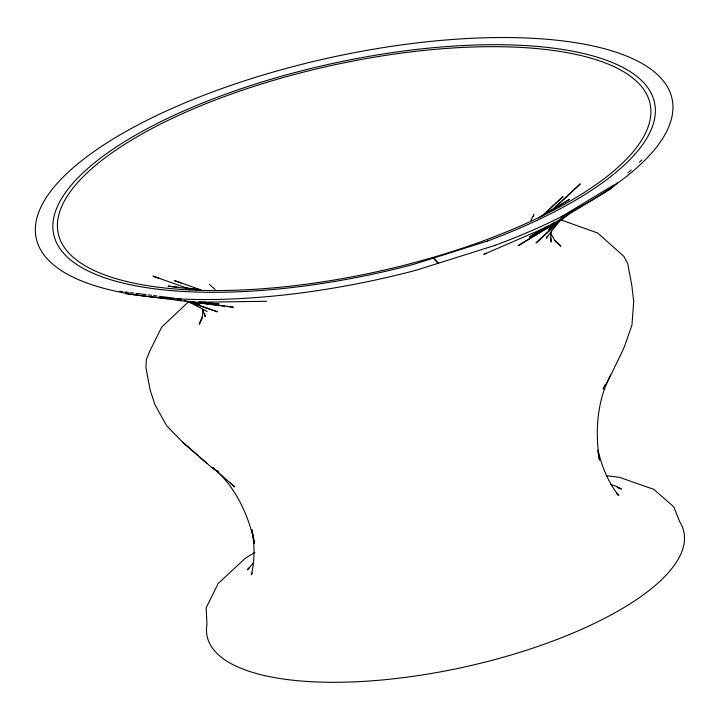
<?xml version="1.0" encoding="UTF-8"?>
<svg xmlns="http://www.w3.org/2000/svg" width="720" height="720" viewBox="0 0 720 720"><rect width="100%" height="100%" fill="white"/><g stroke="black" fill="none" stroke-linecap="round" stroke-linejoin="round"><path stroke-width="1.08" d="M203.058 309.213L202.365 316.134L199.215 324.252L202.644 317.331M533.331 216.603L533.844 214.497L530.901 220.446M551.493 231.057L550.611 234.252L551.268 242.046L550.467 237.789M610.587 374.985C596.97 401.112 594.918 431.487 599.499 460.278M252.288 572.886L251.298 574.893C254.925 560.25 254.7 544.932 251.973 530.154M547.254 236.268L546.264 238.257L559.224 221.4L554.418 225.864M605.502 384.192L603.09 389.07L606.978 382.968L621.18 353.763L624.447 346.518L631.962 325.062L633.708 301.401L631.872 285.714L627.687 263.475L623.799 256.302L597.717 233.028L560.817 219.852M189.063 301.203L161.631 327.213L149.598 351.522L146.421 359.397L145.908 367.524L150.084 389.763L154.998 404.784L166.536 425.574L182.412 441.981L212.472 468.171L218.619 472.095L216.945 470.637M542.754 215.379L563.031 196.542L542.466 215.928M552.483 209.925L580.329 183.861L553.59 208.71L538.398 217.926M552.024 226.476L548.739 229.527L558.54 221.193L518.193 245.655L563.805 218.196L568.908 213.984M553.662 224.955L557.766 221.139M553.671 225.684L560.997 218.907M552.015 228.096L536.004 242.982L563.148 218.115M617.175 182.898L610.596 189.009L549.765 225.756L483.84 254.358L486.45 253.296M627.858 172.962L631.152 169.911M639.369 162.27L641.835 159.975M253.611 562.689L247.275 569.853L249.696 567.594M558.918 206.019L569.43 199.377L540.981 216.639M545.562 227.511L541.521 229.986L548.442 225.765M561.015 216.981L613.872 184.923M536.157 232.938L529.461 236.997L548.937 225.738M538.065 231.777L540.927 230.04M543.798 228.303L546.66 226.566M550.854 224.568L554.706 222.237M561.429 218.16L563.355 216.99M566.244 215.244L569.124 213.489M254.898 552.411L245.439 558.144L218.178 583.488L206.163 607.779L206.982 624.231A244.008 85.05 -12.4 0 0 461.205 667.71A244.008 85.05 -12.4 0 0 679.896 522.099L673.731 506.799L653.877 489.393L619.587 477.351L606.33 475.668M266.598 301.275L195.309 302.301L185.679 301.365M199.989 302.139L209.637 303.327M201.033 289.791L186.606 287.964L189.522 288.99M199.548 290.124L168.003 286.074L179.496 287.604M119.637 291.285L122.922 291.699M125.118 291.978L128.403 292.392M130.599 292.671L133.893 293.085M136.08 293.364L145.953 294.606M148.14 294.885L151.434 295.299M153.63 295.578L156.915 295.992M159.111 296.271L174.465 298.215M176.652 298.485L181.044 299.043M203.499 302.049L205.731 302.328M209.07 302.751L211.302 303.039M214.65 303.453L219.105 304.02L199.098 302.04M208.134 303.993L187.317 301.356L199.899 304.857L195.777 303.408M210.33 304.263L219.096 305.37M221.292 305.649L224.577 306.063M226.773 306.342L233.343 307.179L125.523 293.76M177.921 299.979L181.17 300.834M159.723 278.523L152.973 276.156L190.314 289.269M200.583 289.773L174.204 280.512L181.008 282.96M184.221 300.573L217.377 311.787L188.181 301.527L207.18 311.481M610.704 484.407L616.887 486.576L621.423 489.051L617.211 487.575M182.412 441.981L206.811 463.329M554.409 240.48L560.871 246.141L554.589 240.066L550.548 233.208M616.284 493.38L618.75 495.54C608.157 482.436 601.839 466.515 598.005 450.225M209.547 284.535L215.208 289.503M229.563 482.328L234.747 486.918L212.805 467.631C235.413 486.369 248.535 514.836 254.484 543.168L251.982 529.776M202.554 309.42L205.236 316.782L204.633 313.587M597.897 451.746L598.293 453.879M598.698 456.012L599.301 459.207M487.467 241.047L413.001 264.537A307.575 107.217 -12.4 0 1 61.452 198.729A307.575 107.217 -12.4 0 1 542.619 46.926A307.575 107.217 -12.4 0 1 487.467 241.047M495.234 245.295L416.43 270.153A325.467 113.445 -12.4 0 1 44.433 200.511A325.467 113.445 -12.4 0 1 553.59 39.879A325.467 113.445 -12.4 0 1 495.234 245.295M438.021 262.854L433.494 258.075L438.12 263.313L438.021 262.854M189.36 289.917A302.958 105.606 -12.4 0 0 650.277 118.764A302.958 105.606 -12.4 0 0 222.804 97.164A302.958 105.606 -12.4 0 0 189.36 289.917"/></g></svg>
